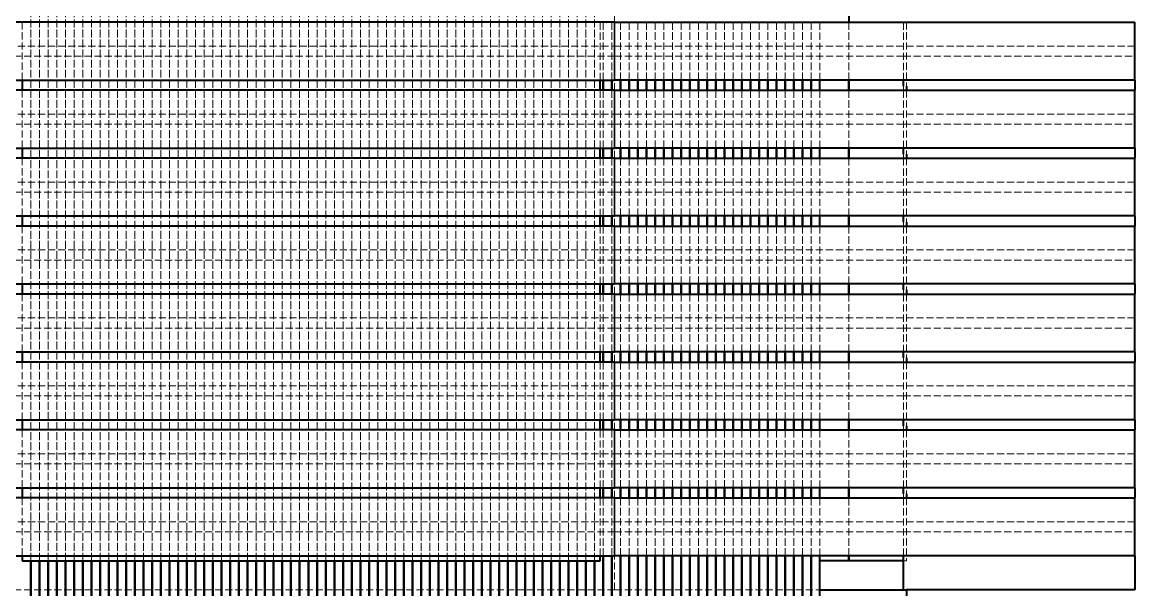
# Model space of a CAD drawing. Header units: millimetres. Extents: x 0 to 630, y 0 to 446.
# Drawn here: x 343 to 381.5, y 137.44 to 157.07 of the extents above; entities that cross this region are included whole.
import ezdxf

# ---------------------------------------------------------------- set-up
doc = ezdxf.new("R2010")
doc.units = ezdxf.units.MM
doc.header["$LTSCALE"] = 1.5
doc.linetypes.add('DASHED', pattern=[0.2067, 0.1654, -0.0413])
for name, color, linetype, lineweight, true_color in [('가려진 것(ISO)', 2, 'DASHED', 18, 0xffff00), ('가려진 좁은 것(ISO)', 2, 'DASHED', 18, 0xffff00), ('가시적인 것(ISO)', 3, 'Continuous', 40, 0x00ff00), ('가시적인 좁은 것(ISO)', 3, 'Continuous', 35, 0x00ff00)]:
    doc.layers.add(name, color=color, linetype=linetype, lineweight=lineweight, true_color=true_color)

msp = doc.modelspace()

# ---------------------------------------------------------------- linework, layer by layer
at = {"layer": '가려진 것(ISO)'}
for p, q in [((343.302, 138.444), (343.302, 239.319)), ((343.302, 239.319), (343.302, 138.444)), ((343.602, 138.444), (343.602, 239.319)), ((343.602, 239.319), (343.602, 138.444)), ((343.902, 138.444), (343.902, 239.319)), ((343.902, 239.319), (343.902, 138.444)), ((344.202, 138.444), (344.202, 239.319)), ((344.202, 239.319), (344.202, 138.444)), ((344.502, 138.444), (344.502, 239.319)), ((344.502, 239.319), (344.502, 138.444)), ((344.802, 138.444), (344.802, 239.319)), ((344.802, 239.319), (344.802, 138.444)), ((345.102, 138.444), (345.102, 239.319)), ((345.102, 239.319), (345.102, 138.444)), ((345.402, 138.444), (345.402, 239.319)), ((345.402, 239.319), (345.402, 138.444)), ((345.702, 138.444), (345.702, 239.319)), ((345.702, 239.319), (345.702, 138.444)), ((346.002, 138.444), (346.002, 239.319)), ((346.002, 239.319), (346.002, 138.444)), ((346.302, 138.444), (346.302, 239.319)), ((346.302, 239.319), (346.302, 138.444)), ((346.602, 138.444), (346.602, 239.319)), ((346.602, 239.319), (346.602, 138.444)), ((346.902, 138.444), (346.902, 239.319)), ((346.902, 239.319), (346.902, 138.444)), ((347.202, 138.444), (347.202, 239.319)), ((347.202, 239.319), (347.202, 138.444)), ((347.502, 138.444), (347.502, 239.319)), ((347.502, 239.319), (347.502, 138.444)), ((347.802, 138.444), (347.802, 239.319)), ((347.802, 239.319), (347.802, 138.444)), ((348.102, 138.444), (348.102, 239.319)), ((348.102, 239.319), (348.102, 138.444)), ((348.402, 138.444), (348.402, 239.319)), ((348.402, 239.319), (348.402, 138.444)), ((348.702, 138.444), (348.702, 239.319)), ((348.702, 239.319), (348.702, 138.444)), ((349.002, 138.444), (349.002, 239.319)), ((349.002, 239.319), (349.002, 138.444)), ((349.302, 138.444), (349.302, 239.319)), ((349.302, 239.319), (349.302, 138.444)), ((349.602, 138.444), (349.602, 239.319)), ((349.602, 239.319), (349.602, 138.444)), ((349.902, 138.444), (349.902, 239.319)), ((349.902, 239.319), (349.902, 138.444)), ((350.202, 138.444), (350.202, 239.319)), ((350.202, 239.319), (350.202, 138.444)), ((350.502, 138.444), (350.502, 239.319)), ((350.502, 239.319), (350.502, 138.444)), ((350.802, 138.444), (350.802, 239.319)), ((350.802, 239.319), (350.802, 138.444)), ((351.102, 138.444), (351.102, 239.319)), ((351.102, 239.319), (351.102, 138.444)), ((351.402, 138.444), (351.402, 239.319)), ((351.402, 239.319), (351.402, 138.444)), ((351.702, 138.444), (351.702, 239.319)), ((351.702, 239.319), (351.702, 138.444)), ((352.002, 138.444), (352.002, 239.319)), ((352.002, 239.319), (352.002, 138.444)), ((352.302, 138.444), (352.302, 239.319)), ((352.302, 239.319), (352.302, 138.444)), ((352.602, 138.444), (352.602, 239.319)), ((352.602, 239.319), (352.602, 138.444)), ((352.902, 138.444), (352.902, 239.319)), ((352.902, 239.319), (352.902, 138.444)), ((353.202, 138.444), (353.202, 239.319)), ((353.202, 239.319), (353.202, 138.444)), ((353.502, 138.444), (353.502, 239.319)), ((353.502, 239.319), (353.502, 138.444)), ((353.802, 138.444), (353.802, 239.319)), ((353.802, 239.319), (353.802, 138.444)), ((354.102, 138.444), (354.102, 239.319)), ((354.102, 239.319), (354.102, 138.444)), ((354.402, 138.444), (354.402, 239.319)), ((354.402, 239.319), (354.402, 138.444)), ((354.702, 138.444), (354.702, 239.319)), ((354.702, 239.319), (354.702, 138.444)), ((355.002, 138.444), (355.002, 239.319)), ((355.002, 239.319), (355.002, 138.444)), ((355.302, 138.444), (355.302, 239.319)), ((355.302, 239.319), (355.302, 138.444)), ((355.602, 138.444), (355.602, 239.319)), ((355.602, 239.319), (355.602, 138.444)), ((355.902, 138.444), (355.902, 239.319)), ((355.902, 239.319), (355.902, 138.444)), ((356.202, 138.444), (356.202, 239.319)), ((356.202, 239.319), (356.202, 138.444)), ((356.502, 138.444), (356.502, 239.319)), ((356.502, 239.319), (356.502, 138.444)), ((356.802, 138.444), (356.802, 239.319)), ((356.802, 239.319), (356.802, 138.444)), ((357.102, 138.444), (357.102, 239.319)), ((357.102, 239.319), (357.102, 138.444)), ((357.402, 138.444), (357.402, 239.319)), ((357.402, 239.319), (357.402, 138.444)), ((357.702, 138.444), (357.702, 239.319)), ((357.702, 239.319), (357.702, 138.444)), ((358.002, 138.444), (358.002, 239.319)), ((358.002, 239.319), (358.002, 138.444)), ((358.302, 138.444), (358.302, 239.319)), ((358.302, 239.319), (358.302, 138.444)), ((358.602, 138.444), (358.602, 239.319)), ((358.602, 239.319), (358.602, 138.444)), ((358.902, 138.444), (358.902, 239.319)), ((358.902, 239.319), (358.902, 138.444)), ((359.202, 138.444), (359.202, 239.319)), ((359.202, 239.319), (359.202, 138.444)), ((359.502, 138.444), (359.502, 239.319)), ((359.502, 239.319), (359.502, 138.444)), ((359.802, 138.444), (359.802, 239.319)), ((359.802, 239.319), (359.802, 138.444)), ((360.102, 138.444), (360.102, 239.319)), ((360.102, 239.319), (360.102, 138.444)), ((360.402, 138.444), (360.402, 239.319)), ((360.402, 239.319), (360.402, 138.444)), ((360.702, 138.444), (360.702, 239.319)), ((360.702, 239.319), (360.702, 138.444)), ((361.002, 138.444), (361.002, 239.319)), ((361.002, 239.319), (361.002, 138.444)), ((361.302, 138.444), (361.302, 239.319)), ((361.302, 239.319), (361.302, 138.444)), ((361.602, 138.444), (361.602, 239.319)), ((361.602, 239.319), (361.602, 138.444)), ((361.902, 138.444), (361.902, 239.319)), ((361.902, 239.319), (361.902, 138.444)), ((362.202, 138.444), (362.202, 239.319)), ((362.202, 239.319), (362.202, 138.444)), ((362.502, 138.444), (362.502, 239.319)), ((362.502, 239.319), (362.502, 138.444)), ((362.802, 138.444), (362.802, 239.319)), ((362.802, 239.319), (362.802, 138.444)), ((343.002, 157.069), (343.002, 155.069)), ((363.002, 155.069), (363.002, 157.069)), ((363.102, 155.069), (363.102, 157.069)), ((363.102, 157.069), (363.102, 155.069)), ((363.402, 155.069), (363.402, 157.069)), ((363.402, 157.069), (363.402, 155.069)), ((363.702, 155.069), (363.702, 157.069)), ((363.702, 157.069), (363.702, 155.069)), ((364.002, 155.069), (364.002, 157.069)), ((364.002, 157.069), (364.002, 155.069)), ((364.302, 155.069), (364.302, 157.069)), ((364.302, 157.069), (364.302, 155.069)), ((364.602, 155.069), (364.602, 157.069)), ((364.602, 157.069), (364.602, 155.069)), ((364.902, 155.069), (364.902, 157.069)), ((364.902, 157.069), (364.902, 155.069)), ((365.202, 155.069), (365.202, 157.069)), ((365.202, 157.069), (365.202, 155.069)), ((365.502, 155.069), (365.502, 157.069)), ((365.502, 157.069), (365.502, 155.069)), ((365.802, 155.069), (365.802, 157.069)), ((365.802, 157.069), (365.802, 155.069)), ((366.102, 155.069), (366.102, 157.069)), ((366.102, 157.069), (366.102, 155.069)), ((366.402, 155.069), (366.402, 157.069)), ((366.402, 157.069), (366.402, 155.069)), ((366.702, 155.069), (366.702, 157.069)), ((366.702, 157.069), (366.702, 155.069)), ((367.002, 155.069), (367.002, 157.069)), ((367.002, 157.069), (367.002, 155.069)), ((367.302, 155.069), (367.302, 157.069)), ((367.302, 157.069), (367.302, 155.069)), ((367.602, 155.069), (367.602, 157.069)), ((367.602, 157.069), (367.602, 155.069)), ((367.902, 155.069), (367.902, 157.069)), ((367.902, 157.069), (367.902, 155.069)), ((368.202, 155.069), (368.202, 157.069)), ((368.202, 157.069), (368.202, 155.069)), ((368.502, 155.069), (368.502, 157.069)), ((368.502, 157.069), (368.502, 155.069)), ((368.802, 155.069), (368.802, 157.069)), ((368.802, 157.069), (368.802, 155.069)), ((369.102, 155.069), (369.102, 157.069)), ((369.102, 157.069), (369.102, 155.069)), ((369.402, 155.069), (369.402, 157.069)), ((369.402, 157.069), (369.402, 155.069)), ((369.702, 155.069), (369.702, 157.069)), ((369.702, 157.069), (369.702, 155.069)), ((370.002, 155.069), (370.002, 157.069)), ((370.002, 157.069), (370.002, 155.069)), ((370.302, 155.069), (370.302, 157.069)), ((370.302, 157.069), (370.302, 155.069)), ((370.602, 155.069), (370.602, 157.069)), ((371.602, 155.069), (371.602, 157.069)), ((371.602, 157.069), (371.602, 155.069)), ((373.602, 157.069), (373.602, 154.86)), ((343.002, 154.719), (343.002, 152.719)), ((363.002, 152.719), (363.002, 154.719)), ((363.102, 152.719), (363.102, 154.719)), ((363.102, 154.719), (363.102, 152.719)), ((363.402, 152.719), (363.402, 154.719)), ((363.402, 154.719), (363.402, 152.719)), ((363.702, 152.719), (363.702, 154.719)), ((363.702, 154.719), (363.702, 152.719)), ((364.002, 152.719), (364.002, 154.719)), ((364.002, 154.719), (364.002, 152.719)), ((364.302, 152.719), (364.302, 154.719)), ((364.302, 154.719), (364.302, 152.719)), ((364.602, 152.719), (364.602, 154.719)), ((364.602, 154.719), (364.602, 152.719)), ((364.902, 152.719), (364.902, 154.719)), ((364.902, 154.719), (364.902, 152.719)), ((365.202, 152.719), (365.202, 154.719)), ((365.202, 154.719), (365.202, 152.719)), ((365.502, 152.719), (365.502, 154.719)), ((365.502, 154.719), (365.502, 152.719)), ((365.802, 152.719), (365.802, 154.719)), ((365.802, 154.719), (365.802, 152.719)), ((366.102, 152.719), (366.102, 154.719)), ((366.102, 154.719), (366.102, 152.719)), ((366.402, 152.719), (366.402, 154.719)), ((366.402, 154.719), (366.402, 152.719)), ((366.702, 152.719), (366.702, 154.719)), ((366.702, 154.719), (366.702, 152.719)), ((367.002, 152.719), (367.002, 154.719)), ((367.002, 154.719), (367.002, 152.719)), ((367.302, 152.719), (367.302, 154.719)), ((367.302, 154.719), (367.302, 152.719)), ((367.602, 152.719), (367.602, 154.719)), ((367.602, 154.719), (367.602, 152.719)), ((367.902, 152.719), (367.902, 154.719)), ((367.902, 154.719), (367.902, 152.719)), ((368.202, 152.719), (368.202, 154.719)), ((368.202, 154.719), (368.202, 152.719)), ((368.502, 152.719), (368.502, 154.719)), ((368.502, 154.719), (368.502, 152.719)), ((368.802, 152.719), (368.802, 154.719)), ((368.802, 154.719), (368.802, 152.719)), ((369.102, 152.719), (369.102, 154.719)), ((369.102, 154.719), (369.102, 152.719)), ((369.402, 152.719), (369.402, 154.719)), ((369.402, 154.719), (369.402, 152.719)), ((369.702, 152.719), (369.702, 154.719)), ((369.702, 154.719), (369.702, 152.719)), ((370.002, 152.719), (370.002, 154.719)), ((370.002, 154.719), (370.002, 152.719)), ((370.302, 152.719), (370.302, 154.719)), ((370.302, 154.719), (370.302, 152.719)), ((370.602, 152.719), (370.602, 154.719)), ((371.602, 152.719), (371.602, 154.719)), ((371.602, 154.719), (371.602, 152.719)), ((373.602, 154.719), (373.602, 152.51)), ((343.002, 152.369), (343.002, 150.369)), ((363.002, 150.369), (363.002, 152.369)), ((363.102, 150.369), (363.102, 152.369)), ((363.102, 152.369), (363.102, 150.369)), ((363.402, 150.369), (363.402, 152.369)), ((363.402, 152.369), (363.402, 150.369)), ((363.702, 150.369), (363.702, 152.369)), ((363.702, 152.369), (363.702, 150.369)), ((364.002, 150.369), (364.002, 152.369)), ((364.002, 152.369), (364.002, 150.369)), ((364.302, 150.369), (364.302, 152.369)), ((364.302, 152.369), (364.302, 150.369)), ((364.602, 150.369), (364.602, 152.369)), ((364.602, 152.369), (364.602, 150.369)), ((364.902, 150.369), (364.902, 152.369)), ((364.902, 152.369), (364.902, 150.369)), ((365.202, 150.369), (365.202, 152.369)), ((365.202, 152.369), (365.202, 150.369)), ((365.502, 150.369), (365.502, 152.369)), ((365.502, 152.369), (365.502, 150.369)), ((365.802, 150.369), (365.802, 152.369)), ((365.802, 152.369), (365.802, 150.369)), ((366.102, 150.369), (366.102, 152.369)), ((366.102, 152.369), (366.102, 150.369)), ((366.402, 150.369), (366.402, 152.369)), ((366.402, 152.369), (366.402, 150.369)), ((366.702, 150.369), (366.702, 152.369)), ((366.702, 152.369), (366.702, 150.369)), ((367.002, 150.369), (367.002, 152.369)), ((367.002, 152.369), (367.002, 150.369)), ((367.302, 150.369), (367.302, 152.369)), ((367.302, 152.369), (367.302, 150.369)), ((367.602, 150.369), (367.602, 152.369)), ((367.602, 152.369), (367.602, 150.369)), ((367.902, 150.369), (367.902, 152.369)), ((367.902, 152.369), (367.902, 150.369)), ((368.202, 150.369), (368.202, 152.369)), ((368.202, 152.369), (368.202, 150.369)), ((368.502, 150.369), (368.502, 152.369)), ((368.502, 152.369), (368.502, 150.369)), ((368.802, 150.369), (368.802, 152.369)), ((368.802, 152.369), (368.802, 150.369)), ((369.102, 150.369), (369.102, 152.369)), ((369.102, 152.369), (369.102, 150.369)), ((369.402, 150.369), (369.402, 152.369)), ((369.402, 152.369), (369.402, 150.369)), ((369.702, 150.369), (369.702, 152.369)), ((369.702, 152.369), (369.702, 150.369)), ((370.002, 150.369), (370.002, 152.369)), ((370.002, 152.369), (370.002, 150.369)), ((370.302, 150.369), (370.302, 152.369)), ((370.302, 152.369), (370.302, 150.369)), ((370.602, 150.369), (370.602, 152.369)), ((371.602, 150.369), (371.602, 152.369)), ((371.602, 152.369), (371.602, 150.369)), ((373.602, 152.369), (373.602, 150.16)), ((343.002, 150.019), (343.002, 148.019)), ((363.002, 148.019), (363.002, 150.019)), ((363.102, 148.019), (363.102, 150.019)), ((363.102, 150.019), (363.102, 148.019)), ((363.402, 148.019), (363.402, 150.019)), ((363.402, 150.019), (363.402, 148.019)), ((363.702, 148.019), (363.702, 150.019)), ((363.702, 150.019), (363.702, 148.019)), ((364.002, 148.019), (364.002, 150.019)), ((364.002, 150.019), (364.002, 148.019)), ((364.302, 148.019), (364.302, 150.019)), ((364.302, 150.019), (364.302, 148.019)), ((364.602, 148.019), (364.602, 150.019)), ((364.602, 150.019), (364.602, 148.019)), ((364.902, 148.019), (364.902, 150.019)), ((364.902, 150.019), (364.902, 148.019)), ((365.202, 148.019), (365.202, 150.019)), ((365.202, 150.019), (365.202, 148.019)), ((365.502, 148.019), (365.502, 150.019)), ((365.502, 150.019), (365.502, 148.019)), ((365.802, 148.019), (365.802, 150.019)), ((365.802, 150.019), (365.802, 148.019)), ((366.102, 148.019), (366.102, 150.019)), ((366.102, 150.019), (366.102, 148.019)), ((366.402, 148.019), (366.402, 150.019)), ((366.402, 150.019), (366.402, 148.019)), ((366.702, 148.019), (366.702, 150.019)), ((366.702, 150.019), (366.702, 148.019)), ((367.002, 148.019), (367.002, 150.019)), ((367.002, 150.019), (367.002, 148.019)), ((367.302, 148.019), (367.302, 150.019)), ((367.302, 150.019), (367.302, 148.019)), ((367.602, 148.019), (367.602, 150.019)), ((367.602, 150.019), (367.602, 148.019)), ((367.902, 148.019), (367.902, 150.019)), ((367.902, 150.019), (367.902, 148.019)), ((368.202, 148.019), (368.202, 150.019)), ((368.202, 150.019), (368.202, 148.019)), ((368.502, 148.019), (368.502, 150.019)), ((368.502, 150.019), (368.502, 148.019)), ((368.802, 148.019), (368.802, 150.019)), ((368.802, 150.019), (368.802, 148.019)), ((369.102, 148.019), (369.102, 150.019)), ((369.102, 150.019), (369.102, 148.019)), ((369.402, 148.019), (369.402, 150.019)), ((369.402, 150.019), (369.402, 148.019)), ((369.702, 148.019), (369.702, 150.019)), ((369.702, 150.019), (369.702, 148.019)), ((370.002, 148.019), (370.002, 150.019)), ((370.002, 150.019), (370.002, 148.019)), ((370.302, 148.019), (370.302, 150.019)), ((370.302, 150.019), (370.302, 148.019)), ((370.602, 148.019), (370.602, 150.019)), ((371.602, 148.019), (371.602, 150.019)), ((371.602, 150.019), (371.602, 148.019)), ((373.602, 150.019), (373.602, 147.81)), ((343.002, 147.669), (343.002, 145.669)), ((363.002, 145.669), (363.002, 147.669)), ((363.102, 145.669), (363.102, 147.669)), ((363.102, 147.669), (363.102, 145.669)), ((363.402, 145.669), (363.402, 147.669)), ((363.402, 147.669), (363.402, 145.669)), ((363.702, 145.669), (363.702, 147.669)), ((363.702, 147.669), (363.702, 145.669)), ((364.002, 145.669), (364.002, 147.669)), ((364.002, 147.669), (364.002, 145.669)), ((364.302, 145.669), (364.302, 147.669)), ((364.302, 147.669), (364.302, 145.669)), ((364.602, 145.669), (364.602, 147.669)), ((364.602, 147.669), (364.602, 145.669)), ((364.902, 145.669), (364.902, 147.669)), ((364.902, 147.669), (364.902, 145.669)), ((365.202, 145.669), (365.202, 147.669)), ((365.202, 147.669), (365.202, 145.669)), ((365.502, 145.669), (365.502, 147.669)), ((365.502, 147.669), (365.502, 145.669)), ((365.802, 145.669), (365.802, 147.669)), ((365.802, 147.669), (365.802, 145.669)), ((366.102, 145.669), (366.102, 147.669)), ((366.102, 147.669), (366.102, 145.669)), ((366.402, 145.669), (366.402, 147.669)), ((366.402, 147.669), (366.402, 145.669)), ((366.702, 145.669), (366.702, 147.669)), ((366.702, 147.669), (366.702, 145.669)), ((367.002, 145.669), (367.002, 147.669)), ((367.002, 147.669), (367.002, 145.669)), ((367.302, 145.669), (367.302, 147.669)), ((367.302, 147.669), (367.302, 145.669)), ((367.602, 145.669), (367.602, 147.669)), ((367.602, 147.669), (367.602, 145.669)), ((367.902, 145.669), (367.902, 147.669)), ((367.902, 147.669), (367.902, 145.669)), ((368.202, 145.669), (368.202, 147.669)), ((368.202, 147.669), (368.202, 145.669)), ((368.502, 145.669), (368.502, 147.669)), ((368.502, 147.669), (368.502, 145.669)), ((368.802, 145.669), (368.802, 147.669)), ((368.802, 147.669), (368.802, 145.669)), ((369.102, 145.669), (369.102, 147.669)), ((369.102, 147.669), (369.102, 145.669)), ((369.402, 145.669), (369.402, 147.669)), ((369.402, 147.669), (369.402, 145.669)), ((369.702, 145.669), (369.702, 147.669)), ((369.702, 147.669), (369.702, 145.669)), ((370.002, 145.669), (370.002, 147.669)), ((370.002, 147.669), (370.002, 145.669)), ((370.302, 145.669), (370.302, 147.669)), ((370.302, 147.669), (370.302, 145.669)), ((370.602, 145.669), (370.602, 147.669)), ((371.602, 145.669), (371.602, 147.669)), ((371.602, 147.669), (371.602, 145.669)), ((373.602, 147.669), (373.602, 145.46)), ((343.002, 145.319), (343.002, 143.319)), ((363.002, 143.319), (363.002, 145.319)), ((363.102, 143.319), (363.102, 145.319)), ((363.102, 145.319), (363.102, 143.319)), ((363.402, 143.319), (363.402, 145.319)), ((363.402, 145.319), (363.402, 143.319)), ((363.702, 143.319), (363.702, 145.319)), ((363.702, 145.319), (363.702, 143.319)), ((364.002, 143.319), (364.002, 145.319)), ((364.002, 145.319), (364.002, 143.319)), ((364.302, 143.319), (364.302, 145.319)), ((364.302, 145.319), (364.302, 143.319)), ((364.602, 143.319), (364.602, 145.319)), ((364.602, 145.319), (364.602, 143.319)), ((364.902, 143.319), (364.902, 145.319)), ((364.902, 145.319), (364.902, 143.319)), ((365.202, 143.319), (365.202, 145.319)), ((365.202, 145.319), (365.202, 143.319)), ((365.502, 143.319), (365.502, 145.319)), ((365.502, 145.319), (365.502, 143.319)), ((365.802, 143.319), (365.802, 145.319)), ((365.802, 145.319), (365.802, 143.319)), ((366.102, 143.319), (366.102, 145.319)), ((366.102, 145.319), (366.102, 143.319)), ((366.402, 143.319), (366.402, 145.319)), ((366.402, 145.319), (366.402, 143.319)), ((366.702, 143.319), (366.702, 145.319)), ((366.702, 145.319), (366.702, 143.319)), ((367.002, 143.319), (367.002, 145.319)), ((367.002, 145.319), (367.002, 143.319)), ((367.302, 143.319), (367.302, 145.319)), ((367.302, 145.319), (367.302, 143.319)), ((367.602, 143.319), (367.602, 145.319)), ((367.602, 145.319), (367.602, 143.319)), ((367.902, 143.319), (367.902, 145.319)), ((367.902, 145.319), (367.902, 143.319)), ((368.202, 143.319), (368.202, 145.319)), ((368.202, 145.319), (368.202, 143.319)), ((368.502, 143.319), (368.502, 145.319)), ((368.502, 145.319), (368.502, 143.319)), ((368.802, 143.319), (368.802, 145.319)), ((368.802, 145.319), (368.802, 143.319)), ((369.102, 143.319), (369.102, 145.319)), ((369.102, 145.319), (369.102, 143.319)), ((369.402, 143.319), (369.402, 145.319)), ((369.402, 145.319), (369.402, 143.319)), ((369.702, 143.319), (369.702, 145.319)), ((369.702, 145.319), (369.702, 143.319)), ((370.002, 143.319), (370.002, 145.319)), ((370.002, 145.319), (370.002, 143.319)), ((370.302, 143.319), (370.302, 145.319)), ((370.302, 145.319), (370.302, 143.319)), ((370.602, 143.319), (370.602, 145.319)), ((371.602, 143.319), (371.602, 145.319)), ((371.602, 145.319), (371.602, 143.319)), ((373.602, 145.319), (373.602, 143.11)), ((343.002, 142.969), (343.002, 140.969)), ((363.002, 140.969), (363.002, 142.969)), ((363.102, 140.969), (363.102, 142.969)), ((363.102, 142.969), (363.102, 140.969)), ((363.402, 140.969), (363.402, 142.969)), ((363.402, 142.969), (363.402, 140.969)), ((363.702, 140.969), (363.702, 142.969)), ((363.702, 142.969), (363.702, 140.969)), ((364.002, 140.969), (364.002, 142.969)), ((364.002, 142.969), (364.002, 140.969)), ((364.302, 140.969), (364.302, 142.969)), ((364.302, 142.969), (364.302, 140.969)), ((364.602, 140.969), (364.602, 142.969)), ((364.602, 142.969), (364.602, 140.969)), ((364.902, 140.969), (364.902, 142.969)), ((364.902, 142.969), (364.902, 140.969)), ((365.202, 140.969), (365.202, 142.969)), ((365.202, 142.969), (365.202, 140.969)), ((365.502, 140.969), (365.502, 142.969)), ((365.502, 142.969), (365.502, 140.969)), ((365.802, 140.969), (365.802, 142.969)), ((365.802, 142.969), (365.802, 140.969)), ((366.102, 140.969), (366.102, 142.969)), ((366.102, 142.969), (366.102, 140.969)), ((366.402, 140.969), (366.402, 142.969)), ((366.402, 142.969), (366.402, 140.969)), ((366.702, 140.969), (366.702, 142.969)), ((366.702, 142.969), (366.702, 140.969)), ((367.002, 140.969), (367.002, 142.969)), ((367.002, 142.969), (367.002, 140.969)), ((367.302, 140.969), (367.302, 142.969)), ((367.302, 142.969), (367.302, 140.969)), ((367.602, 140.969), (367.602, 142.969)), ((367.602, 142.969), (367.602, 140.969)), ((367.902, 140.969), (367.902, 142.969)), ((367.902, 142.969), (367.902, 140.969)), ((368.202, 140.969), (368.202, 142.969)), ((368.202, 142.969), (368.202, 140.969)), ((368.502, 140.969), (368.502, 142.969)), ((368.502, 142.969), (368.502, 140.969)), ((368.802, 140.969), (368.802, 142.969)), ((368.802, 142.969), (368.802, 140.969)), ((369.102, 140.969), (369.102, 142.969)), ((369.102, 142.969), (369.102, 140.969)), ((369.402, 140.969), (369.402, 142.969)), ((369.402, 142.969), (369.402, 140.969)), ((369.702, 140.969), (369.702, 142.969)), ((369.702, 142.969), (369.702, 140.969)), ((370.002, 140.969), (370.002, 142.969)), ((370.002, 142.969), (370.002, 140.969)), ((370.302, 140.969), (370.302, 142.969)), ((370.302, 142.969), (370.302, 140.969)), ((370.602, 140.969), (370.602, 142.969)), ((371.602, 140.969), (371.602, 142.969)), ((371.602, 142.969), (371.602, 140.969)), ((373.602, 142.969), (373.602, 140.76)), ((343.002, 140.619), (343.002, 138.619)), ((363.002, 138.619), (363.002, 140.619)), ((363.102, 138.619), (363.102, 140.619)), ((363.102, 140.619), (363.102, 138.619)), ((363.402, 138.619), (363.402, 140.619)), ((363.402, 140.619), (363.402, 138.619)), ((363.702, 138.619), (363.702, 140.619)), ((363.702, 140.619), (363.702, 138.619)), ((364.002, 138.619), (364.002, 140.619)), ((364.002, 140.619), (364.002, 138.619)), ((364.302, 138.619), (364.302, 140.619)), ((364.302, 140.619), (364.302, 138.619)), ((364.602, 138.619), (364.602, 140.619)), ((364.602, 140.619), (364.602, 138.619)), ((364.902, 138.619), (364.902, 140.619)), ((364.902, 140.619), (364.902, 138.619)), ((365.202, 138.619), (365.202, 140.619)), ((365.202, 140.619), (365.202, 138.619)), ((365.502, 138.619), (365.502, 140.619)), ((365.502, 140.619), (365.502, 138.619)), ((365.802, 138.619), (365.802, 140.619)), ((365.802, 140.619), (365.802, 138.619)), ((366.102, 138.619), (366.102, 140.619)), ((366.102, 140.619), (366.102, 138.619)), ((366.402, 138.619), (366.402, 140.619)), ((366.402, 140.619), (366.402, 138.619)), ((366.702, 138.619), (366.702, 140.619)), ((366.702, 140.619), (366.702, 138.619)), ((367.002, 138.619), (367.002, 140.619)), ((367.002, 140.619), (367.002, 138.619)), ((367.302, 138.619), (367.302, 140.619)), ((367.302, 140.619), (367.302, 138.619)), ((367.602, 138.619), (367.602, 140.619)), ((367.602, 140.619), (367.602, 138.619)), ((367.902, 138.619), (367.902, 140.619)), ((367.902, 140.619), (367.902, 138.619)), ((368.202, 138.619), (368.202, 140.619)), ((368.202, 140.619), (368.202, 138.619)), ((368.502, 138.619), (368.502, 140.619)), ((368.502, 140.619), (368.502, 138.619)), ((368.802, 138.619), (368.802, 140.619)), ((368.802, 140.619), (368.802, 138.619)), ((369.102, 138.619), (369.102, 140.619)), ((369.102, 140.619), (369.102, 138.619)), ((369.402, 138.619), (369.402, 140.619)), ((369.402, 140.619), (369.402, 138.619)), ((369.702, 138.619), (369.702, 140.619)), ((369.702, 140.619), (369.702, 138.619)), ((370.002, 138.619), (370.002, 140.619)), ((370.002, 140.619), (370.002, 138.619)), ((370.302, 138.619), (370.302, 140.619)), ((370.302, 140.619), (370.302, 138.619)), ((370.602, 138.619), (370.602, 140.619)), ((371.602, 138.619), (371.602, 140.619)), ((371.602, 140.619), (371.602, 138.619)), ((373.602, 140.619), (373.602, 138.444)), ((373.602, 138.444), (373.502, 138.444))]:
    msp.add_line(p, q, dxfattribs=at)
at = {"layer": '가려진 것(ISO)', "color": 1, "true_color": 0xff0000}
for p, q in [((373.502, 155.069), (373.502, 157.069)), ((342.502, 156.244), (363.502, 156.244)), ((363.502, 156.244), (373.502, 156.244)), ((381.502, 156.244), (373.502, 156.244)), ((363.502, 155.894), (342.502, 155.894)), ((373.502, 155.894), (363.502, 155.894)), ((373.502, 155.894), (381.502, 155.894)), ((373.502, 154.719), (373.502, 154.86)), ((373.502, 152.719), (373.502, 154.719)), ((342.502, 153.894), (363.502, 153.894)), ((363.502, 153.894), (373.502, 153.894)), ((381.502, 153.894), (373.502, 153.894)), ((363.502, 153.544), (342.502, 153.544)), ((373.502, 153.544), (363.502, 153.544)), ((373.502, 153.544), (381.502, 153.544)), ((373.502, 152.369), (373.502, 152.51)), ((373.502, 150.369), (373.502, 152.369)), ((342.502, 151.544), (363.502, 151.544)), ((363.502, 151.544), (373.502, 151.544)), ((381.502, 151.544), (373.502, 151.544)), ((363.502, 151.194), (342.502, 151.194)), ((373.502, 151.194), (363.502, 151.194)), ((373.502, 151.194), (381.502, 151.194)), ((373.502, 150.019), (373.502, 150.16)), ((373.502, 148.019), (373.502, 150.019)), ((342.502, 149.194), (363.502, 149.194)), ((363.502, 149.194), (373.502, 149.194)), ((381.502, 149.194), (373.502, 149.194)), ((363.502, 148.844), (342.502, 148.844)), ((373.502, 148.844), (363.502, 148.844)), ((373.502, 148.844), (381.502, 148.844)), ((373.502, 147.669), (373.502, 147.81)), ((373.502, 145.669), (373.502, 147.669)), ((342.502, 146.844), (363.502, 146.844)), ((363.502, 146.844), (373.502, 146.844)), ((381.502, 146.844), (373.502, 146.844)), ((363.502, 146.494), (342.502, 146.494)), ((373.502, 146.494), (363.502, 146.494)), ((373.502, 146.494), (381.502, 146.494)), ((373.502, 145.319), (373.502, 145.46)), ((373.502, 143.319), (373.502, 145.319)), ((342.502, 144.494), (363.502, 144.494)), ((363.502, 144.494), (373.502, 144.494)), ((381.502, 144.494), (373.502, 144.494)), ((363.502, 144.144), (342.502, 144.144)), ((373.502, 144.144), (363.502, 144.144)), ((373.502, 144.144), (381.502, 144.144)), ((373.502, 142.969), (373.502, 143.11)), ((373.502, 140.969), (373.502, 142.969)), ((342.502, 142.144), (363.502, 142.144)), ((363.502, 142.144), (373.502, 142.144)), ((381.502, 142.144), (373.502, 142.144)), ((363.502, 141.794), (342.502, 141.794)), ((373.502, 141.794), (363.502, 141.794)), ((373.502, 141.794), (381.502, 141.794)), ((373.502, 140.619), (373.502, 140.76)), ((373.502, 138.619), (373.502, 140.619)), ((342.502, 139.794), (363.502, 139.794)), ((363.502, 139.794), (373.502, 139.794)), ((381.502, 139.794), (373.502, 139.794)), ((363.502, 139.444), (324.502, 139.444)), ((373.502, 139.444), (363.502, 139.444)), ((373.502, 139.444), (381.502, 139.444)), ((363.502, 137.444), (335.502, 137.444)), ((363.502, 137.444), (370.602, 137.444))]:
    msp.add_line(p, q, dxfattribs=at)
at = {"layer": '가려진 좁은 것(ISO)', "color": 1, "true_color": 0xff0000}
for p, q in [((363.502, 157.069), (363.502, 157.419)), ((363.502, 154.719), (363.502, 155.069)), ((363.502, 152.369), (363.502, 152.719)), ((363.502, 150.019), (363.502, 150.369)), ((363.502, 147.669), (363.502, 148.019)), ((363.502, 145.319), (363.502, 145.669)), ((363.502, 142.969), (363.502, 143.319)), ((363.502, 140.619), (363.502, 140.969)), ((363.502, 137.444), (363.502, 138.619))]:
    msp.add_line(p, q, dxfattribs=at)
at = {"layer": '가시적인 것(ISO)'}
for p, q in [((371.602, 157.419), (371.602, 157.069)), ((343.002, 155.069), (343.002, 154.719)), ((363.002, 154.719), (363.002, 155.069)), ((363.102, 154.719), (363.102, 155.069)), ((363.102, 155.069), (363.102, 154.719)), ((363.402, 154.719), (363.402, 155.069)), ((363.402, 155.069), (363.402, 154.719)), ((363.702, 154.719), (363.702, 155.069)), ((363.702, 155.069), (363.702, 154.719)), ((364.002, 154.719), (364.002, 155.069)), ((364.002, 155.069), (364.002, 154.719)), ((364.302, 154.719), (364.302, 155.069)), ((364.302, 155.069), (364.302, 154.719)), ((364.602, 154.719), (364.602, 155.069)), ((364.602, 155.069), (364.602, 154.719)), ((364.902, 154.719), (364.902, 155.069)), ((364.902, 155.069), (364.902, 154.719)), ((365.202, 154.719), (365.202, 155.069)), ((365.202, 155.069), (365.202, 154.719)), ((365.502, 154.719), (365.502, 155.069)), ((365.502, 155.069), (365.502, 154.719)), ((365.802, 154.719), (365.802, 155.069)), ((365.802, 155.069), (365.802, 154.719)), ((366.102, 154.719), (366.102, 155.069)), ((366.102, 155.069), (366.102, 154.719)), ((366.402, 154.719), (366.402, 155.069)), ((366.402, 155.069), (366.402, 154.719)), ((366.702, 154.719), (366.702, 155.069)), ((366.702, 155.069), (366.702, 154.719)), ((367.002, 154.719), (367.002, 155.069)), ((367.002, 155.069), (367.002, 154.719)), ((367.302, 154.719), (367.302, 155.069)), ((367.302, 155.069), (367.302, 154.719)), ((367.602, 154.719), (367.602, 155.069)), ((367.602, 155.069), (367.602, 154.719)), ((367.902, 154.719), (367.902, 155.069)), ((367.902, 155.069), (367.902, 154.719)), ((368.202, 154.719), (368.202, 155.069)), ((368.202, 155.069), (368.202, 154.719)), ((368.502, 154.719), (368.502, 155.069)), ((368.502, 155.069), (368.502, 154.719)), ((368.802, 154.719), (368.802, 155.069)), ((368.802, 155.069), (368.802, 154.719)), ((369.102, 154.719), (369.102, 155.069)), ((369.102, 155.069), (369.102, 154.719)), ((369.402, 154.719), (369.402, 155.069)), ((369.402, 155.069), (369.402, 154.719)), ((369.702, 154.719), (369.702, 155.069)), ((369.702, 155.069), (369.702, 154.719)), ((370.002, 154.719), (370.002, 155.069)), ((370.002, 155.069), (370.002, 154.719)), ((370.302, 154.719), (370.302, 155.069)), ((370.302, 155.069), (370.302, 154.719)), ((370.602, 154.719), (370.602, 155.069)), ((371.602, 154.719), (371.602, 155.069)), ((371.602, 155.069), (371.602, 154.719)), ((373.602, 154.86), (373.602, 154.719)), ((343.002, 152.719), (343.002, 152.369)), ((363.002, 152.369), (363.002, 152.719)), ((363.102, 152.369), (363.102, 152.719)), ((363.102, 152.719), (363.102, 152.369)), ((363.402, 152.369), (363.402, 152.719)), ((363.402, 152.719), (363.402, 152.369)), ((363.702, 152.369), (363.702, 152.719)), ((363.702, 152.719), (363.702, 152.369)), ((364.002, 152.369), (364.002, 152.719)), ((364.002, 152.719), (364.002, 152.369)), ((364.302, 152.369), (364.302, 152.719)), ((364.302, 152.719), (364.302, 152.369)), ((364.602, 152.369), (364.602, 152.719)), ((364.602, 152.719), (364.602, 152.369)), ((364.902, 152.369), (364.902, 152.719)), ((364.902, 152.719), (364.902, 152.369)), ((365.202, 152.369), (365.202, 152.719)), ((365.202, 152.719), (365.202, 152.369)), ((365.502, 152.369), (365.502, 152.719)), ((365.502, 152.719), (365.502, 152.369)), ((365.802, 152.369), (365.802, 152.719)), ((365.802, 152.719), (365.802, 152.369)), ((366.102, 152.369), (366.102, 152.719)), ((366.102, 152.719), (366.102, 152.369)), ((366.402, 152.369), (366.402, 152.719)), ((366.402, 152.719), (366.402, 152.369)), ((366.702, 152.369), (366.702, 152.719)), ((366.702, 152.719), (366.702, 152.369)), ((367.002, 152.369), (367.002, 152.719)), ((367.002, 152.719), (367.002, 152.369)), ((367.302, 152.369), (367.302, 152.719)), ((367.302, 152.719), (367.302, 152.369)), ((367.602, 152.369), (367.602, 152.719)), ((367.602, 152.719), (367.602, 152.369)), ((367.902, 152.369), (367.902, 152.719)), ((367.902, 152.719), (367.902, 152.369)), ((368.202, 152.369), (368.202, 152.719)), ((368.202, 152.719), (368.202, 152.369)), ((368.502, 152.369), (368.502, 152.719)), ((368.502, 152.719), (368.502, 152.369)), ((368.802, 152.369), (368.802, 152.719)), ((368.802, 152.719), (368.802, 152.369)), ((369.102, 152.369), (369.102, 152.719)), ((369.102, 152.719), (369.102, 152.369)), ((369.402, 152.369), (369.402, 152.719)), ((369.402, 152.719), (369.402, 152.369)), ((369.702, 152.369), (369.702, 152.719)), ((369.702, 152.719), (369.702, 152.369)), ((370.002, 152.369), (370.002, 152.719)), ((370.002, 152.719), (370.002, 152.369)), ((370.302, 152.369), (370.302, 152.719)), ((370.302, 152.719), (370.302, 152.369)), ((370.602, 152.369), (370.602, 152.719)), ((371.602, 152.369), (371.602, 152.719)), ((371.602, 152.719), (371.602, 152.369)), ((373.602, 152.51), (373.602, 152.369)), ((343.002, 150.369), (343.002, 150.019)), ((363.002, 150.019), (363.002, 150.369)), ((363.102, 150.019), (363.102, 150.369)), ((363.102, 150.369), (363.102, 150.019)), ((363.402, 150.019), (363.402, 150.369)), ((363.402, 150.369), (363.402, 150.019)), ((363.702, 150.019), (363.702, 150.369)), ((363.702, 150.369), (363.702, 150.019)), ((364.002, 150.019), (364.002, 150.369)), ((364.002, 150.369), (364.002, 150.019)), ((364.302, 150.019), (364.302, 150.369)), ((364.302, 150.369), (364.302, 150.019)), ((364.602, 150.019), (364.602, 150.369)), ((364.602, 150.369), (364.602, 150.019)), ((364.902, 150.019), (364.902, 150.369)), ((364.902, 150.369), (364.902, 150.019)), ((365.202, 150.019), (365.202, 150.369)), ((365.202, 150.369), (365.202, 150.019)), ((365.502, 150.019), (365.502, 150.369)), ((365.502, 150.369), (365.502, 150.019)), ((365.802, 150.019), (365.802, 150.369)), ((365.802, 150.369), (365.802, 150.019)), ((366.102, 150.019), (366.102, 150.369)), ((366.102, 150.369), (366.102, 150.019)), ((366.402, 150.019), (366.402, 150.369)), ((366.402, 150.369), (366.402, 150.019)), ((366.702, 150.019), (366.702, 150.369)), ((366.702, 150.369), (366.702, 150.019)), ((367.002, 150.019), (367.002, 150.369)), ((367.002, 150.369), (367.002, 150.019)), ((367.302, 150.019), (367.302, 150.369)), ((367.302, 150.369), (367.302, 150.019)), ((367.602, 150.019), (367.602, 150.369)), ((367.602, 150.369), (367.602, 150.019)), ((367.902, 150.019), (367.902, 150.369)), ((367.902, 150.369), (367.902, 150.019)), ((368.202, 150.019), (368.202, 150.369)), ((368.202, 150.369), (368.202, 150.019)), ((368.502, 150.019), (368.502, 150.369)), ((368.502, 150.369), (368.502, 150.019)), ((368.802, 150.019), (368.802, 150.369)), ((368.802, 150.369), (368.802, 150.019)), ((369.102, 150.019), (369.102, 150.369)), ((369.102, 150.369), (369.102, 150.019)), ((369.402, 150.019), (369.402, 150.369)), ((369.402, 150.369), (369.402, 150.019)), ((369.702, 150.019), (369.702, 150.369)), ((369.702, 150.369), (369.702, 150.019)), ((370.002, 150.019), (370.002, 150.369)), ((370.002, 150.369), (370.002, 150.019)), ((370.302, 150.019), (370.302, 150.369)), ((370.302, 150.369), (370.302, 150.019)), ((370.602, 150.019), (370.602, 150.369)), ((371.602, 150.019), (371.602, 150.369)), ((371.602, 150.369), (371.602, 150.019)), ((373.602, 150.16), (373.602, 150.019)), ((343.002, 148.019), (343.002, 147.669)), ((363.002, 147.669), (363.002, 148.019)), ((363.102, 147.669), (363.102, 148.019)), ((363.102, 148.019), (363.102, 147.669)), ((363.402, 147.669), (363.402, 148.019)), ((363.402, 148.019), (363.402, 147.669)), ((363.702, 147.669), (363.702, 148.019)), ((363.702, 148.019), (363.702, 147.669)), ((364.002, 147.669), (364.002, 148.019)), ((364.002, 148.019), (364.002, 147.669)), ((364.302, 147.669), (364.302, 148.019)), ((364.302, 148.019), (364.302, 147.669)), ((364.602, 147.669), (364.602, 148.019)), ((364.602, 148.019), (364.602, 147.669)), ((364.902, 147.669), (364.902, 148.019)), ((364.902, 148.019), (364.902, 147.669)), ((365.202, 147.669), (365.202, 148.019)), ((365.202, 148.019), (365.202, 147.669)), ((365.502, 147.669), (365.502, 148.019)), ((365.502, 148.019), (365.502, 147.669)), ((365.802, 147.669), (365.802, 148.019)), ((365.802, 148.019), (365.802, 147.669)), ((366.102, 147.669), (366.102, 148.019)), ((366.102, 148.019), (366.102, 147.669)), ((366.402, 147.669), (366.402, 148.019)), ((366.402, 148.019), (366.402, 147.669)), ((366.702, 147.669), (366.702, 148.019)), ((366.702, 148.019), (366.702, 147.669)), ((367.002, 147.669), (367.002, 148.019)), ((367.002, 148.019), (367.002, 147.669)), ((367.302, 147.669), (367.302, 148.019)), ((367.302, 148.019), (367.302, 147.669)), ((367.602, 147.669), (367.602, 148.019)), ((367.602, 148.019), (367.602, 147.669)), ((367.902, 147.669), (367.902, 148.019)), ((367.902, 148.019), (367.902, 147.669)), ((368.202, 147.669), (368.202, 148.019)), ((368.202, 148.019), (368.202, 147.669)), ((368.502, 147.669), (368.502, 148.019)), ((368.502, 148.019), (368.502, 147.669)), ((368.802, 147.669), (368.802, 148.019)), ((368.802, 148.019), (368.802, 147.669)), ((369.102, 147.669), (369.102, 148.019)), ((369.102, 148.019), (369.102, 147.669)), ((369.402, 147.669), (369.402, 148.019)), ((369.402, 148.019), (369.402, 147.669)), ((369.702, 147.669), (369.702, 148.019)), ((369.702, 148.019), (369.702, 147.669)), ((370.002, 147.669), (370.002, 148.019)), ((370.002, 148.019), (370.002, 147.669)), ((370.302, 147.669), (370.302, 148.019)), ((370.302, 148.019), (370.302, 147.669)), ((370.602, 147.669), (370.602, 148.019)), ((371.602, 147.669), (371.602, 148.019)), ((371.602, 148.019), (371.602, 147.669)), ((373.602, 147.81), (373.602, 147.669)), ((343.002, 145.669), (343.002, 145.319)), ((363.002, 145.319), (363.002, 145.669)), ((363.102, 145.319), (363.102, 145.669)), ((363.102, 145.669), (363.102, 145.319)), ((363.402, 145.319), (363.402, 145.669)), ((363.402, 145.669), (363.402, 145.319)), ((363.702, 145.319), (363.702, 145.669)), ((363.702, 145.669), (363.702, 145.319)), ((364.002, 145.319), (364.002, 145.669)), ((364.002, 145.669), (364.002, 145.319)), ((364.302, 145.319), (364.302, 145.669)), ((364.302, 145.669), (364.302, 145.319)), ((364.602, 145.319), (364.602, 145.669)), ((364.602, 145.669), (364.602, 145.319)), ((364.902, 145.319), (364.902, 145.669)), ((364.902, 145.669), (364.902, 145.319)), ((365.202, 145.319), (365.202, 145.669)), ((365.202, 145.669), (365.202, 145.319)), ((365.502, 145.319), (365.502, 145.669)), ((365.502, 145.669), (365.502, 145.319)), ((365.802, 145.319), (365.802, 145.669)), ((365.802, 145.669), (365.802, 145.319)), ((366.102, 145.319), (366.102, 145.669)), ((366.102, 145.669), (366.102, 145.319)), ((366.402, 145.319), (366.402, 145.669)), ((366.402, 145.669), (366.402, 145.319)), ((366.702, 145.319), (366.702, 145.669)), ((366.702, 145.669), (366.702, 145.319)), ((367.002, 145.319), (367.002, 145.669)), ((367.002, 145.669), (367.002, 145.319)), ((367.302, 145.319), (367.302, 145.669)), ((367.302, 145.669), (367.302, 145.319)), ((367.602, 145.319), (367.602, 145.669)), ((367.602, 145.669), (367.602, 145.319)), ((367.902, 145.319), (367.902, 145.669)), ((367.902, 145.669), (367.902, 145.319)), ((368.202, 145.319), (368.202, 145.669)), ((368.202, 145.669), (368.202, 145.319)), ((368.502, 145.319), (368.502, 145.669)), ((368.502, 145.669), (368.502, 145.319)), ((368.802, 145.319), (368.802, 145.669)), ((368.802, 145.669), (368.802, 145.319)), ((369.102, 145.319), (369.102, 145.669)), ((369.102, 145.669), (369.102, 145.319)), ((369.402, 145.319), (369.402, 145.669)), ((369.402, 145.669), (369.402, 145.319)), ((369.702, 145.319), (369.702, 145.669)), ((369.702, 145.669), (369.702, 145.319)), ((370.002, 145.319), (370.002, 145.669)), ((370.002, 145.669), (370.002, 145.319)), ((370.302, 145.319), (370.302, 145.669)), ((370.302, 145.669), (370.302, 145.319)), ((370.602, 145.319), (370.602, 145.669)), ((371.602, 145.319), (371.602, 145.669)), ((371.602, 145.669), (371.602, 145.319)), ((373.602, 145.46), (373.602, 145.319)), ((343.002, 143.319), (343.002, 142.969)), ((363.002, 142.969), (363.002, 143.319)), ((363.102, 142.969), (363.102, 143.319)), ((363.102, 143.319), (363.102, 142.969)), ((363.402, 142.969), (363.402, 143.319)), ((363.402, 143.319), (363.402, 142.969)), ((363.702, 142.969), (363.702, 143.319)), ((363.702, 143.319), (363.702, 142.969)), ((364.002, 142.969), (364.002, 143.319)), ((364.002, 143.319), (364.002, 142.969)), ((364.302, 142.969), (364.302, 143.319)), ((364.302, 143.319), (364.302, 142.969)), ((364.602, 142.969), (364.602, 143.319)), ((364.602, 143.319), (364.602, 142.969)), ((364.902, 142.969), (364.902, 143.319)), ((364.902, 143.319), (364.902, 142.969)), ((365.202, 142.969), (365.202, 143.319)), ((365.202, 143.319), (365.202, 142.969)), ((365.502, 142.969), (365.502, 143.319)), ((365.502, 143.319), (365.502, 142.969)), ((365.802, 142.969), (365.802, 143.319)), ((365.802, 143.319), (365.802, 142.969)), ((366.102, 142.969), (366.102, 143.319)), ((366.102, 143.319), (366.102, 142.969)), ((366.402, 142.969), (366.402, 143.319)), ((366.402, 143.319), (366.402, 142.969)), ((366.702, 142.969), (366.702, 143.319)), ((366.702, 143.319), (366.702, 142.969)), ((367.002, 142.969), (367.002, 143.319)), ((367.002, 143.319), (367.002, 142.969)), ((367.302, 142.969), (367.302, 143.319)), ((367.302, 143.319), (367.302, 142.969)), ((367.602, 142.969), (367.602, 143.319)), ((367.602, 143.319), (367.602, 142.969)), ((367.902, 142.969), (367.902, 143.319)), ((367.902, 143.319), (367.902, 142.969)), ((368.202, 142.969), (368.202, 143.319)), ((368.202, 143.319), (368.202, 142.969)), ((368.502, 142.969), (368.502, 143.319)), ((368.502, 143.319), (368.502, 142.969)), ((368.802, 142.969), (368.802, 143.319)), ((368.802, 143.319), (368.802, 142.969)), ((369.102, 142.969), (369.102, 143.319)), ((369.102, 143.319), (369.102, 142.969)), ((369.402, 142.969), (369.402, 143.319)), ((369.402, 143.319), (369.402, 142.969)), ((369.702, 142.969), (369.702, 143.319)), ((369.702, 143.319), (369.702, 142.969)), ((370.002, 142.969), (370.002, 143.319)), ((370.002, 143.319), (370.002, 142.969)), ((370.302, 142.969), (370.302, 143.319)), ((370.302, 143.319), (370.302, 142.969)), ((370.602, 142.969), (370.602, 143.319)), ((371.602, 142.969), (371.602, 143.319)), ((371.602, 143.319), (371.602, 142.969)), ((373.602, 143.11), (373.602, 142.969)), ((343.002, 140.969), (343.002, 140.619)), ((363.002, 140.619), (363.002, 140.969)), ((363.102, 140.619), (363.102, 140.969)), ((363.102, 140.969), (363.102, 140.619)), ((363.402, 140.619), (363.402, 140.969)), ((363.402, 140.969), (363.402, 140.619)), ((363.702, 140.619), (363.702, 140.969)), ((363.702, 140.969), (363.702, 140.619)), ((364.002, 140.619), (364.002, 140.969)), ((364.002, 140.969), (364.002, 140.619)), ((364.302, 140.619), (364.302, 140.969)), ((364.302, 140.969), (364.302, 140.619)), ((364.602, 140.619), (364.602, 140.969)), ((364.602, 140.969), (364.602, 140.619)), ((364.902, 140.619), (364.902, 140.969)), ((364.902, 140.969), (364.902, 140.619)), ((365.202, 140.619), (365.202, 140.969)), ((365.202, 140.969), (365.202, 140.619)), ((365.502, 140.619), (365.502, 140.969)), ((365.502, 140.969), (365.502, 140.619)), ((365.802, 140.619), (365.802, 140.969)), ((365.802, 140.969), (365.802, 140.619)), ((366.102, 140.619), (366.102, 140.969)), ((366.102, 140.969), (366.102, 140.619)), ((366.402, 140.619), (366.402, 140.969)), ((366.402, 140.969), (366.402, 140.619)), ((366.702, 140.619), (366.702, 140.969)), ((366.702, 140.969), (366.702, 140.619)), ((367.002, 140.619), (367.002, 140.969)), ((367.002, 140.969), (367.002, 140.619)), ((367.302, 140.619), (367.302, 140.969)), ((367.302, 140.969), (367.302, 140.619)), ((367.602, 140.619), (367.602, 140.969)), ((367.602, 140.969), (367.602, 140.619)), ((367.902, 140.619), (367.902, 140.969)), ((367.902, 140.969), (367.902, 140.619)), ((368.202, 140.619), (368.202, 140.969)), ((368.202, 140.969), (368.202, 140.619)), ((368.502, 140.619), (368.502, 140.969)), ((368.502, 140.969), (368.502, 140.619)), ((368.802, 140.619), (368.802, 140.969)), ((368.802, 140.969), (368.802, 140.619)), ((369.102, 140.619), (369.102, 140.969)), ((369.102, 140.969), (369.102, 140.619)), ((369.402, 140.619), (369.402, 140.969)), ((369.402, 140.969), (369.402, 140.619)), ((369.702, 140.619), (369.702, 140.969)), ((369.702, 140.969), (369.702, 140.619)), ((370.002, 140.619), (370.002, 140.969)), ((370.002, 140.969), (370.002, 140.619)), ((370.302, 140.619), (370.302, 140.969)), ((370.302, 140.969), (370.302, 140.619)), ((370.602, 140.619), (370.602, 140.969)), ((371.602, 140.619), (371.602, 140.969)), ((371.602, 140.969), (371.602, 140.619)), ((373.602, 140.76), (373.602, 140.619)), ((343.002, 138.619), (343.002, 138.444)), ((363.002, 138.444), (363.002, 138.619)), ((363.102, 93.444), (363.102, 138.619)), ((363.102, 138.619), (363.102, 93.444)), ((363.402, 93.444), (363.402, 138.619)), ((363.402, 138.619), (363.402, 93.444)), ((363.702, 93.444), (363.702, 138.619)), ((363.702, 138.619), (363.702, 93.444)), ((364.002, 93.444), (364.002, 138.619)), ((364.002, 138.619), (364.002, 93.444)), ((364.302, 93.444), (364.302, 138.619)), ((364.302, 138.619), (364.302, 93.444)), ((364.602, 93.444), (364.602, 138.619)), ((364.602, 138.619), (364.602, 93.444)), ((364.902, 93.444), (364.902, 138.619)), ((364.902, 138.619), (364.902, 93.444)), ((365.202, 93.444), (365.202, 138.619)), ((365.202, 138.619), (365.202, 93.444)), ((365.502, 93.444), (365.502, 138.619)), ((365.502, 138.619), (365.502, 93.444)), ((365.802, 93.444), (365.802, 138.619)), ((365.802, 138.619), (365.802, 93.444)), ((366.102, 93.444), (366.102, 138.619)), ((366.102, 138.619), (366.102, 93.444)), ((366.402, 93.444), (366.402, 138.619)), ((366.402, 138.619), (366.402, 93.444)), ((366.702, 93.444), (366.702, 138.619)), ((366.702, 138.619), (366.702, 93.444)), ((367.002, 93.444), (367.002, 138.619)), ((367.002, 138.619), (367.002, 93.444)), ((367.302, 93.444), (367.302, 138.619)), ((367.302, 138.619), (367.302, 93.444)), ((367.602, 93.444), (367.602, 138.619)), ((367.602, 138.619), (367.602, 93.444)), ((367.902, 93.444), (367.902, 138.619)), ((367.902, 138.619), (367.902, 93.444)), ((368.202, 93.444), (368.202, 138.619)), ((368.202, 138.619), (368.202, 93.444)), ((368.502, 93.444), (368.502, 138.619)), ((368.502, 138.619), (368.502, 93.444)), ((368.802, 93.444), (368.802, 138.619)), ((368.802, 138.619), (368.802, 93.444)), ((369.102, 93.444), (369.102, 138.619)), ((369.102, 138.619), (369.102, 93.444)), ((369.402, 93.444), (369.402, 138.619)), ((369.402, 138.619), (369.402, 93.444)), ((369.702, 93.444), (369.702, 138.619)), ((369.702, 138.619), (369.702, 93.444)), ((370.002, 93.444), (370.002, 138.619)), ((370.002, 138.619), (370.002, 93.444)), ((370.302, 93.444), (370.302, 138.619)), ((370.302, 138.619), (370.302, 93.444)), ((370.602, 93.444), (370.602, 138.619)), ((371.602, 138.444), (371.602, 138.619)), ((371.602, 138.619), (371.602, 138.444)), ((343.002, 138.444), (363.002, 138.444)), ((343.302, 93.444), (343.302, 138.444)), ((343.302, 138.444), (343.302, 93.444)), ((343.602, 93.444), (343.602, 138.444)), ((343.602, 138.444), (343.602, 93.444)), ((343.902, 93.444), (343.902, 138.444)), ((343.902, 138.444), (343.902, 93.444)), ((344.202, 93.444), (344.202, 138.444)), ((344.202, 138.444), (344.202, 93.444)), ((344.502, 93.444), (344.502, 138.444)), ((344.502, 138.444), (344.502, 93.444)), ((344.802, 93.444), (344.802, 138.444)), ((344.802, 138.444), (344.802, 93.444)), ((345.102, 93.444), (345.102, 138.444)), ((345.102, 138.444), (345.102, 93.444)), ((345.402, 93.444), (345.402, 138.444)), ((345.402, 138.444), (345.402, 93.444)), ((345.702, 93.444), (345.702, 138.444)), ((345.702, 138.444), (345.702, 93.444)), ((346.002, 93.444), (346.002, 138.444)), ((346.002, 138.444), (346.002, 93.444)), ((346.302, 93.444), (346.302, 138.444)), ((346.302, 138.444), (346.302, 93.444)), ((346.602, 93.444), (346.602, 138.444)), ((346.602, 138.444), (346.602, 93.444)), ((346.902, 93.444), (346.902, 138.444)), ((346.902, 138.444), (346.902, 93.444)), ((347.202, 93.444), (347.202, 138.444)), ((347.202, 138.444), (347.202, 93.444)), ((347.502, 93.444), (347.502, 138.444)), ((347.502, 138.444), (347.502, 93.444)), ((347.802, 93.444), (347.802, 138.444)), ((347.802, 138.444), (347.802, 93.444)), ((348.102, 93.444), (348.102, 138.444)), ((348.102, 138.444), (348.102, 93.444)), ((348.402, 93.444), (348.402, 138.444)), ((348.402, 138.444), (348.402, 93.444)), ((348.702, 93.444), (348.702, 138.444)), ((348.702, 138.444), (348.702, 93.444)), ((349.002, 93.444), (349.002, 138.444)), ((349.002, 138.444), (349.002, 93.444)), ((349.302, 93.444), (349.302, 138.444)), ((349.302, 138.444), (349.302, 93.444)), ((349.602, 93.444), (349.602, 138.444)), ((349.602, 138.444), (349.602, 93.444)), ((349.902, 93.444), (349.902, 138.444)), ((349.902, 138.444), (349.902, 93.444)), ((350.202, 93.444), (350.202, 138.444)), ((350.202, 138.444), (350.202, 93.444)), ((350.502, 93.444), (350.502, 138.444)), ((350.502, 138.444), (350.502, 93.444)), ((350.802, 93.444), (350.802, 138.444)), ((350.802, 138.444), (350.802, 93.444)), ((351.102, 93.444), (351.102, 138.444)), ((351.102, 138.444), (351.102, 93.444)), ((351.402, 93.444), (351.402, 138.444)), ((351.402, 138.444), (351.402, 93.444)), ((351.702, 93.444), (351.702, 138.444)), ((351.702, 138.444), (351.702, 93.444)), ((352.002, 93.444), (352.002, 138.444)), ((352.002, 138.444), (352.002, 93.444)), ((352.302, 93.444), (352.302, 138.444)), ((352.302, 138.444), (352.302, 93.444)), ((352.602, 93.444), (352.602, 138.444)), ((352.602, 138.444), (352.602, 93.444)), ((352.902, 93.444), (352.902, 138.444)), ((352.902, 138.444), (352.902, 93.444)), ((353.202, 93.444), (353.202, 138.444)), ((353.202, 138.444), (353.202, 93.444)), ((353.502, 93.444), (353.502, 138.444)), ((353.502, 138.444), (353.502, 93.444)), ((353.802, 93.444), (353.802, 138.444)), ((353.802, 138.444), (353.802, 93.444)), ((354.102, 93.444), (354.102, 138.444)), ((354.102, 138.444), (354.102, 93.444)), ((354.402, 93.444), (354.402, 138.444)), ((354.402, 138.444), (354.402, 93.444)), ((354.702, 93.444), (354.702, 138.444)), ((354.702, 138.444), (354.702, 93.444)), ((355.002, 93.444), (355.002, 138.444)), ((355.002, 138.444), (355.002, 93.444)), ((355.302, 93.444), (355.302, 138.444)), ((355.302, 138.444), (355.302, 93.444)), ((355.602, 93.444), (355.602, 138.444)), ((355.602, 138.444), (355.602, 93.444)), ((355.902, 93.444), (355.902, 138.444)), ((355.902, 138.444), (355.902, 93.444)), ((356.202, 93.444), (356.202, 138.444)), ((356.202, 138.444), (356.202, 93.444)), ((356.502, 93.444), (356.502, 138.444)), ((356.502, 138.444), (356.502, 93.444)), ((356.802, 93.444), (356.802, 138.444)), ((356.802, 138.444), (356.802, 93.444)), ((357.102, 93.444), (357.102, 138.444)), ((357.102, 138.444), (357.102, 93.444)), ((357.402, 93.444), (357.402, 138.444)), ((357.402, 138.444), (357.402, 93.444)), ((357.702, 93.444), (357.702, 138.444)), ((357.702, 138.444), (357.702, 93.444)), ((358.002, 93.444), (358.002, 138.444)), ((358.002, 138.444), (358.002, 93.444)), ((358.302, 93.444), (358.302, 138.444)), ((358.302, 138.444), (358.302, 93.444)), ((358.602, 93.444), (358.602, 138.444)), ((358.602, 138.444), (358.602, 93.444)), ((358.902, 93.444), (358.902, 138.444)), ((358.902, 138.444), (358.902, 93.444)), ((359.202, 93.444), (359.202, 138.444)), ((359.202, 138.444), (359.202, 93.444)), ((359.502, 93.444), (359.502, 138.444)), ((359.502, 138.444), (359.502, 93.444)), ((359.802, 93.444), (359.802, 138.444)), ((359.802, 138.444), (359.802, 93.444)), ((360.102, 93.444), (360.102, 138.444)), ((360.102, 138.444), (360.102, 93.444)), ((360.402, 93.444), (360.402, 138.444)), ((360.402, 138.444), (360.402, 93.444)), ((360.702, 93.444), (360.702, 138.444)), ((360.702, 138.444), (360.702, 93.444)), ((361.002, 93.444), (361.002, 138.444)), ((361.002, 138.444), (361.002, 93.444)), ((361.302, 93.444), (361.302, 138.444)), ((361.302, 138.444), (361.302, 93.444)), ((361.602, 93.444), (361.602, 138.444)), ((361.602, 138.444), (361.602, 93.444)), ((361.902, 93.444), (361.902, 138.444)), ((361.902, 138.444), (361.902, 93.444)), ((362.202, 93.444), (362.202, 138.444)), ((362.202, 138.444), (362.202, 93.444)), ((362.502, 93.444), (362.502, 138.444)), ((362.502, 138.444), (362.502, 93.444)), ((362.802, 93.444), (362.802, 138.444)), ((362.802, 138.444), (362.802, 93.444)), ((371.602, 138.444), (370.602, 138.444)), ((373.502, 138.444), (371.602, 138.444))]:
    msp.add_line(p, q, dxfattribs=at)
at = {"layer": '가시적인 것(ISO)', "color": 1, "true_color": 0xff0000}
for p, q in [((363.502, 157.069), (342.502, 157.069)), ((363.502, 157.069), (381.502, 157.069)), ((381.502, 155.069), (381.502, 157.069)), ((342.502, 155.069), (363.502, 155.069)), ((381.502, 155.069), (363.502, 155.069)), ((373.502, 154.86), (373.502, 155.069)), ((381.502, 155.069), (381.502, 154.719)), ((363.502, 154.719), (342.502, 154.719)), ((363.502, 154.719), (381.502, 154.719)), ((381.502, 152.719), (381.502, 154.719)), ((342.502, 152.719), (363.502, 152.719)), ((381.502, 152.719), (363.502, 152.719)), ((373.502, 152.51), (373.502, 152.719)), ((381.502, 152.719), (381.502, 152.369)), ((363.502, 152.369), (342.502, 152.369)), ((363.502, 152.369), (381.502, 152.369)), ((381.502, 150.369), (381.502, 152.369)), ((342.502, 150.369), (363.502, 150.369)), ((381.502, 150.369), (363.502, 150.369)), ((373.502, 150.16), (373.502, 150.369)), ((381.502, 150.369), (381.502, 150.019)), ((363.502, 150.019), (342.502, 150.019)), ((363.502, 150.019), (381.502, 150.019)), ((381.502, 148.019), (381.502, 150.019)), ((342.502, 148.019), (363.502, 148.019)), ((381.502, 148.019), (363.502, 148.019)), ((373.502, 147.81), (373.502, 148.019)), ((381.502, 148.019), (381.502, 147.669)), ((363.502, 147.669), (342.502, 147.669)), ((363.502, 147.669), (381.502, 147.669)), ((381.502, 145.669), (381.502, 147.669)), ((342.502, 145.669), (363.502, 145.669)), ((381.502, 145.669), (363.502, 145.669)), ((373.502, 145.46), (373.502, 145.669)), ((381.502, 145.669), (381.502, 145.319)), ((363.502, 145.319), (342.502, 145.319)), ((363.502, 145.319), (381.502, 145.319)), ((381.502, 143.319), (381.502, 145.319)), ((342.502, 143.319), (363.502, 143.319)), ((381.502, 143.319), (363.502, 143.319)), ((373.502, 143.11), (373.502, 143.319)), ((381.502, 143.319), (381.502, 142.969)), ((363.502, 142.969), (342.502, 142.969)), ((363.502, 142.969), (381.502, 142.969)), ((381.502, 140.969), (381.502, 142.969)), ((342.502, 140.969), (363.502, 140.969)), ((381.502, 140.969), (363.502, 140.969)), ((373.502, 140.76), (373.502, 140.969)), ((381.502, 140.969), (381.502, 140.619)), ((363.502, 140.619), (342.502, 140.619)), ((363.502, 140.619), (381.502, 140.619)), ((381.502, 138.619), (381.502, 140.619)), ((342.502, 138.619), (363.502, 138.619)), ((381.502, 138.619), (363.502, 138.619)), ((373.502, 137.444), (373.502, 138.619)), ((381.502, 138.619), (381.502, 137.444)), ((381.502, 137.444), (373.602, 137.444))]:
    msp.add_line(p, q, dxfattribs=at)
at = {"layer": '가시적인 것(ISO)', "color": 4, "true_color": 0x00ffff}
for p, q in [((370.602, 137.444), (373.602, 137.444)), ((370.602, 93.444), (370.602, 137.444)), ((373.602, 137.444), (373.602, 93.444))]:
    msp.add_line(p, q, dxfattribs=at)
at = {"layer": '가시적인 좁은 것(ISO)', "color": 1, "true_color": 0xff0000}
for p, q in [((363.502, 155.069), (363.502, 157.069)), ((363.502, 152.719), (363.502, 154.719)), ((363.502, 150.369), (363.502, 152.369)), ((363.502, 148.019), (363.502, 150.019)), ((363.502, 145.669), (363.502, 147.669)), ((363.502, 143.319), (363.502, 145.319)), ((363.502, 140.969), (363.502, 142.969)), ((363.502, 138.619), (363.502, 140.619))]:
    msp.add_line(p, q, dxfattribs=at)

doc.saveas('drawing.dxf')
